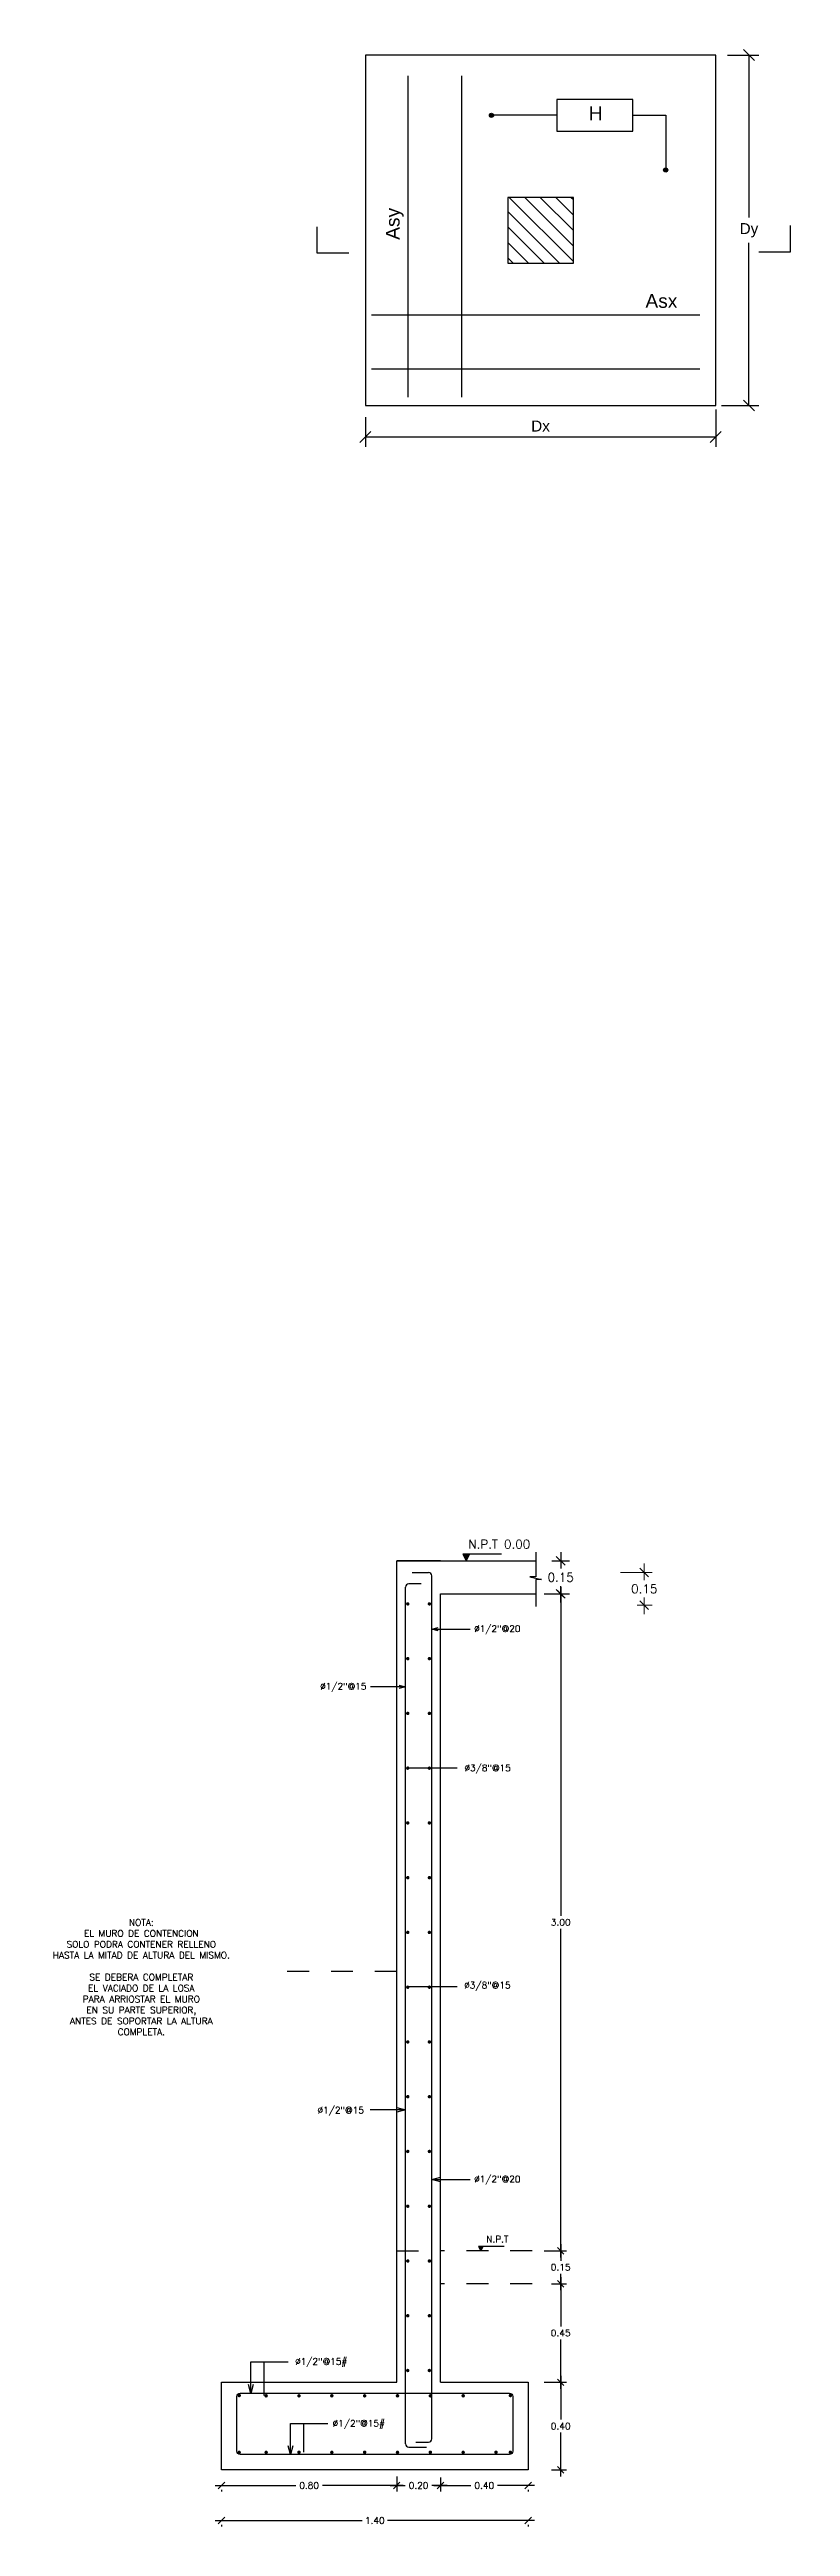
# Model space of a CAD drawing. Header units: metres. Extents: x -25 to 234, y -25 to 53.
# Drawn here: x -16.67 to -13.29, y -22.24 to -10.93 of the extents above; entities that cross this region are included whole.
import ezdxf

# ---------------------------------------------------------------- set-up
doc = ezdxf.new("R2010")
doc.units = ezdxf.units.M
doc.header["$LTSCALE"] = 0.1
doc.header["$MEASUREMENT"] = 0
doc.header["$PDMODE"] = 66
doc.linetypes.add('CONTINUA', pattern=[0])
doc.linetypes.add('HIDDEN2', pattern=[4.7625, 3.175, -1.5875])
for name, color, linetype in [('ACERO', 5, 'Continuous'), ('BORDES', 7, 'Continuous'), ('Cimientos', 6, 'Continuous'), ('DimText', 4, 'Continuous'), ('DIMTEXTO', 4, 'Continuous'), ('DIMZAPATA', 4, 'Continuous'), ('HACHTMUROS', 8, 'Continuous'), ('HATCH', 8, 'Continuous'), ('MUROS Y COLUMNAS', 7, 'Continuous'), ('XREF1$0$MUROS', 1, 'Continuous')]:
    doc.layers.add(name, color=color, linetype=linetype)
doc.styles.add('Romans', font='Romans.shx')
doc.styles.add('SIMPLEX', font='SIMPLEX', dxfattribs={"height": 0.2})
doc.styles.add('SMPLEX', font='simplex.shx')
doc.dimstyles.new('D-15', dxfattribs={"dimscale": 0.15, "dimtxt": 0.2, "dimasz": 0.2, "dimexe": 0.18, "dimexo": 0.2, "dimgap": 0.1, "dimtad": 0, "dimtih": 1, "dimtoh": 1, "dimzin": 0, "dimdsep": 46, "dimtxsty": 'SMPLEX', "dimblk": 'OBLIQUE', "dimcen": 0.09, "dimdle": 0.2, "dimclrd": 4, "dimclre": 4, "dimclrt": 4, "dimadec": 0, "dimazin": 0, "dimtfac": 1, "dimtofl": 0, "dimtmove": 0, "dimatfit": 3, "dimldrblk": 'OPEN30', "dimfxl": 0.5, "dimfxlon": 1, "dimtolj": 1, "dimtzin": 0, "dimarcsym": 0})
doc.dimstyles.new('D-20', dxfattribs={"dimscale": 0.2, "dimtxt": 0.2, "dimasz": 0.2, "dimexe": 0.2, "dimexo": 0.2, "dimgap": 0.1, "dimtad": 0, "dimtih": 1, "dimtoh": 1, "dimzin": 0, "dimdsep": 46, "dimtxsty": 'SMPLEX', "dimblk": 'OBLIQUE', "dimcen": 0.09, "dimdle": 0.2, "dimclrd": 4, "dimclre": 4, "dimclrt": 4, "dimadec": 0, "dimazin": 0, "dimtfac": 1, "dimtofl": 0, "dimtmove": 0, "dimatfit": 3, "dimldrblk": 'OPEN30', "dimfxl": 0.2, "dimfxlon": 1, "dimtolj": 1, "dimtzin": 0, "dimarcsym": 0})
doc.dimstyles.new('DIM25', dxfattribs={"dimscale": 0.25, "dimtxt": 0.2, "dimasz": 0.2, "dimexe": 0.18, "dimexo": 0.0625, "dimgap": 0.1, "dimtad": 0, "dimtih": 1, "dimtoh": 1, "dimzin": 0, "dimdsep": 46, "dimtxsty": 'SIMPLEX', "dimblk": 'OBLIQUE', "dimcen": 0.09, "dimclrd": 4, "dimclre": 4, "dimclrt": 4, "dimadec": 0, "dimazin": 0, "dimtfac": 1, "dimtofl": 0, "dimtmove": 0, "dimatfit": 3, "dimfxl": 0.5, "dimfxlon": 1, "dimtolj": 1, "dimtzin": 0, "dimarcsym": 0})

# ---------------------------------------------------------------- blocks, each defined once
blk = doc.blocks.new('_Oblique')
at = {"color": 0, "linetype": 'ByBlock', "lineweight": -2}
blk.add_line((-0.5, -0.5), (0.5, 0.5), dxfattribs=at)
blk = doc.blocks.new('*D37')
at = {"layer": 'BORDES', "color": 4, "linetype": 'Continuous', "lineweight": -2, "transparency": 16777216}
for p, q in [((-15.228, -12.613), (-15.228, -12.749)), ((-13.628, -12.579), (-13.628, -12.749)), ((-13.628, -12.704), (-15.228, -12.704))]:
    blk.add_line(p, q, dxfattribs=at)
at = {"layer": 'Defpoints', "color": 0, "linetype": 'Continuous', "transparency": 16777216}
for p in [(-15.228, -12.597), (-13.628, -12.56), (-15.228, -12.704)]:
    blk.add_point(p, dxfattribs=at)
at = {"layer": 'BORDES', "color": 4, "linetype": 'Continuous', "lineweight": -2, "transparency": 16777216, "xscale": 0.05, "yscale": 0.05, "zscale": 0.05, "rotation": 180}
blk.add_blockref('_Oblique', (-15.228, -12.704), dxfattribs=at)
at = {"layer": 'BORDES', "color": 4, "linetype": 'Continuous', "lineweight": -2, "transparency": 16777216, "xscale": 0.05, "yscale": 0.05, "zscale": 0.05}
blk.add_blockref('_Oblique', (-13.628, -12.704), dxfattribs=at)
at = {"layer": 'BORDES', "color": 4, "linetype": 'Continuous', "transparency": 16777216, "insert": (-14.428, -12.654), "char_height": 0.05, "attachment_point": 5, "style": 'SMPLEX'}
blk.add_mtext('\\A1;{\\fSansSerif|b0|i0|c2|p2;Dx}', dxfattribs=at)
blk = doc.blocks.new('*D38')
at = {"layer": 'BORDES', "color": 4, "linetype": 'Continuous', "lineweight": -2, "transparency": 16777216}
for p, q in [((-13.574, -10.96), (-13.431, -10.96)), ((-13.476, -10.96), (-13.476, -11.702)), ((-13.476, -12.56), (-13.476, -11.818)), ((-13.601, -12.56), (-13.431, -12.56))]:
    blk.add_line(p, q, dxfattribs=at)
at = {"layer": 'Defpoints', "color": 0, "linetype": 'Continuous', "transparency": 16777216}
for p in [(-13.59, -10.96), (-13.628, -12.56), (-13.476, -12.56)]:
    blk.add_point(p, dxfattribs=at)
at = {"layer": 'BORDES', "color": 4, "linetype": 'Continuous', "lineweight": -2, "transparency": 16777216, "xscale": 0.05, "yscale": 0.05, "zscale": 0.05}
for p, rotation in [((-13.476, -10.96), 90), ((-13.476, -12.56), 270)]:
    blk.add_blockref('_Oblique', p, dxfattribs=dict(at, rotation=rotation))
at = {"layer": 'BORDES', "color": 4, "linetype": 'Continuous', "transparency": 16777216, "insert": (-13.476, -11.76), "char_height": 0.05, "attachment_point": 5, "style": 'SMPLEX'}
blk.add_mtext('\\A1;{\\fSansSerif|b0|i0|c2|p2;Dy}', dxfattribs=at)
blk = doc.blocks.new('*D179')
at = {"layer": 'Defpoints', "color": 0, "transparency": 16777216}
for p in [(-15.885, -21.985, 1.342), (-15.085, -21.989, 1.342), (-15.085, -22.056)]:
    blk.add_point(p, dxfattribs=at)
at = {"layer": 'DIMZAPATA', "color": 4, "lineweight": -2, "transparency": 16777216}
for p, q in [((-15.915, -22.056), (-15.546, -22.056)), ((-15.885, -22.076), (-15.885, -22.083)), ((-15.055, -22.056), (-15.424, -22.056)), ((-15.085, -22.076), (-15.085, -22.083))]:
    blk.add_line(p, q, dxfattribs=at)
at = {"layer": 'DIMZAPATA', "color": 4, "lineweight": -2, "transparency": 16777216, "xscale": 0.03, "yscale": 0.03, "zscale": 0.03, "rotation": 180}
blk.add_blockref('_Oblique', (-15.885, -22.056), dxfattribs=at)
at = {"layer": 'DIMZAPATA', "color": 4, "lineweight": -2, "transparency": 16777216, "xscale": 0.03, "yscale": 0.03, "zscale": 0.03}
blk.add_blockref('_Oblique', (-15.085, -22.056), dxfattribs=at)
at = {"layer": 'DIMZAPATA', "color": 4, "transparency": 16777216, "insert": (-15.485, -22.056), "char_height": 0.03, "attachment_point": 5, "style": 'SMPLEX'}
blk.add_mtext('\\A1;0.80', dxfattribs=at)
blk = doc.blocks.new('_Open30')
at = {"layer": 'DIMTEXTO', "color": 0, "lineweight": -2}
for p, q in [((-1, 0.27), (0, 0)), ((0, 0), (-1, -0.27)), ((0, 0), (-1, 0))]:
    blk.add_line(p, q, dxfattribs=at)
blk = doc.blocks.new('*D180')
at = {"layer": 'Defpoints', "color": 0, "transparency": 16777216}
for p in [(-14.885, -21.989, 1.342), (-14.485, -21.987, 1.342), (-14.485, -22.056)]:
    blk.add_point(p, dxfattribs=at)
at = {"layer": 'DIMZAPATA', "color": 4, "lineweight": -2, "transparency": 16777216}
for p, q in [((-14.915, -22.056), (-14.746, -22.056)), ((-14.885, -22.076), (-14.885, -22.083)), ((-14.455, -22.056), (-14.624, -22.056)), ((-14.485, -22.076), (-14.485, -22.083))]:
    blk.add_line(p, q, dxfattribs=at)
at = {"layer": 'DIMZAPATA', "color": 4, "lineweight": -2, "transparency": 16777216, "xscale": 0.03, "yscale": 0.03, "zscale": 0.03, "rotation": 180}
blk.add_blockref('_Oblique', (-14.885, -22.056), dxfattribs=at)
at = {"layer": 'DIMZAPATA', "color": 4, "lineweight": -2, "transparency": 16777216, "xscale": 0.03, "yscale": 0.03, "zscale": 0.03}
blk.add_blockref('_Oblique', (-14.485, -22.056), dxfattribs=at)
at = {"layer": 'DIMZAPATA', "color": 4, "transparency": 16777216, "insert": (-14.685, -22.056), "char_height": 0.03, "attachment_point": 5, "style": 'SMPLEX'}
blk.add_mtext('\\A1;0.40', dxfattribs=at)
blk = doc.blocks.new('*D181')
at = {"layer": 'Defpoints', "color": 0, "transparency": 16777216}
for p in [(-15.085, -21.985), (-14.885, -21.989), (-14.885, -22.056)]:
    blk.add_point(p, dxfattribs=at)
at = {"layer": 'DIMZAPATA', "color": 4, "lineweight": -2, "transparency": 16777216}
for p, q in [((-15.085, -22.015), (-15.085, -22.083)), ((-14.885, -22.019), (-14.885, -22.083)), ((-15.115, -22.056), (-15.046, -22.056)), ((-14.855, -22.056), (-14.924, -22.056))]:
    blk.add_line(p, q, dxfattribs=at)
at = {"layer": 'DIMZAPATA', "color": 4, "lineweight": -2, "transparency": 16777216, "xscale": 0.03, "yscale": 0.03, "zscale": 0.03, "rotation": 180}
blk.add_blockref('_Oblique', (-15.085, -22.056), dxfattribs=at)
at = {"layer": 'DIMZAPATA', "color": 4, "lineweight": -2, "transparency": 16777216, "xscale": 0.03, "yscale": 0.03, "zscale": 0.03}
blk.add_blockref('_Oblique', (-14.885, -22.056), dxfattribs=at)
at = {"layer": 'DIMZAPATA', "color": 4, "transparency": 16777216, "insert": (-14.985, -22.056), "char_height": 0.03, "attachment_point": 5, "style": 'SMPLEX'}
blk.add_mtext('\\A1;0.20', dxfattribs=at)
blk = doc.blocks.new('*D182')
at = {"layer": 'Defpoints', "color": 0, "transparency": 16777216}
for p in [(-14.485, -21.585), (-14.336, -21.585), (-14.408, -21.985)]:
    blk.add_point(p, dxfattribs=at)
at = {"layer": 'DIMZAPATA', "color": 4, "lineweight": -2, "transparency": 16777216}
for p, q in [((-14.411, -21.585), (-14.309, -21.585)), ((-14.336, -21.555), (-14.336, -21.755)), ((-14.336, -22.015), (-14.336, -21.815)), ((-14.378, -21.985), (-14.309, -21.985))]:
    blk.add_line(p, q, dxfattribs=at)
at = {"layer": 'DIMZAPATA', "color": 4, "lineweight": -2, "transparency": 16777216, "xscale": 0.03, "yscale": 0.03, "zscale": 0.03}
for p, rotation in [((-14.336, -21.585), 90), ((-14.336, -21.985), 270)]:
    blk.add_blockref('_Oblique', p, dxfattribs=dict(at, rotation=rotation))
at = {"layer": 'DIMZAPATA', "color": 4, "transparency": 16777216, "insert": (-14.336, -21.785), "char_height": 0.03, "attachment_point": 5, "style": 'SMPLEX'}
blk.add_mtext('\\A1;0.40', dxfattribs=at)
blk = doc.blocks.new('*U176')
at = {"layer": 'ACERO', "const_width": 0.0078}
blk.add_lwpolyline([(-0.0039, 0, 1), (0.0039, 0, 1)], format="xyb", close=True, dxfattribs=at)
blk = doc.blocks.new('*U177')
at = {"layer": 'DIMTEXTO', "color": 0, "linetype": 'ByBlock', "lineweight": -2, "transparency": 16777216}
for p in [(0, 3.5), (0, 3.25), (0, 3), (0, 2.75), (0, 2.5), (0, 2.25), (0, 2), (0, 1.75), (0, 1.5), (0, 1.25), (0, 1), (0, 0.75), (0, 0.5), (0, 0.25), (0, 0)]:
    blk.add_blockref('*U176', p, dxfattribs=at)
blk = doc.blocks.new('*U178')
at = {"layer": 'ACERO', "const_width": 0.0078}
blk.add_lwpolyline([(-0.0039, 0, 1), (0.0039, 0, 1)], format="xyb", close=True, dxfattribs=at)
blk = doc.blocks.new('*U171')
at = {"layer": 'DIMTEXTO', "color": 0, "linetype": 'ByBlock', "lineweight": -2, "transparency": 16777216}
for p in [(0, 3.5), (0, 3.25), (0, 3), (0, 2.75), (0, 2.5), (0, 2.25), (0, 2), (0, 1.75), (0, 1.5), (0, 1.25), (0, 1), (0, 0.75), (0, 0.5), (0, 0.25), (0, 0)]:
    blk.add_blockref('*U178', p, dxfattribs=at)
blk = doc.blocks.new('*D183')
at = {"layer": 'Defpoints', "color": 0, "transparency": 16777216}
for p in [(-14.485, -20.985), (-14.336, -20.985), (-14.408, -21.135)]:
    blk.add_point(p, dxfattribs=at)
at = {"layer": 'DIMZAPATA', "color": 4, "lineweight": -2, "transparency": 16777216}
for p, q in [((-14.411, -20.985), (-14.309, -20.985)), ((-14.336, -20.955), (-14.336, -21.03)), ((-14.378, -21.135), (-14.309, -21.135)), ((-14.336, -21.165), (-14.336, -21.09))]:
    blk.add_line(p, q, dxfattribs=at)
at = {"layer": 'DIMZAPATA', "color": 4, "lineweight": -2, "transparency": 16777216, "xscale": 0.03, "yscale": 0.03, "zscale": 0.03}
for p, rotation in [((-14.336, -20.985), 90), ((-14.336, -21.135), 270)]:
    blk.add_blockref('_Oblique', p, dxfattribs=dict(at, rotation=rotation))
at = {"layer": 'DIMZAPATA', "color": 4, "transparency": 16777216, "insert": (-14.336, -21.06), "char_height": 0.03, "attachment_point": 5, "style": 'SMPLEX'}
blk.add_mtext('\\A1;0.15', dxfattribs=at)
blk = doc.blocks.new('*D184')
at = {"layer": 'Defpoints', "color": 0, "transparency": 16777216}
for p in [(-14.885, -17.985), (-14.336, -17.985), (-14.408, -20.985)]:
    blk.add_point(p, dxfattribs=at)
at = {"layer": 'DIMZAPATA', "color": 4, "lineweight": -2, "transparency": 16777216}
for p, q in [((-14.336, -17.955), (-14.336, -19.455)), ((-14.411, -17.985), (-14.309, -17.985)), ((-14.336, -21.015), (-14.336, -19.515)), ((-14.378, -20.985), (-14.309, -20.985))]:
    blk.add_line(p, q, dxfattribs=at)
at = {"layer": 'DIMZAPATA', "color": 4, "lineweight": -2, "transparency": 16777216, "xscale": 0.03, "yscale": 0.03, "zscale": 0.03}
for p, rotation in [((-14.336, -17.985), 90), ((-14.336, -20.985), 270)]:
    blk.add_blockref('_Oblique', p, dxfattribs=dict(at, rotation=rotation))
at = {"layer": 'DIMZAPATA', "color": 4, "transparency": 16777216, "insert": (-14.336, -19.485), "char_height": 0.03, "attachment_point": 5, "style": 'SMPLEX'}
blk.add_mtext('\\A1;3.00', dxfattribs=at)
blk = doc.blocks.new('*D185')
at = {"layer": 'Defpoints', "color": 0, "linetype": 'Continuous', "transparency": 16777216}
for p in [(-14.485, -17.835), (-14.336, -17.835), (-14.408, -17.985)]:
    blk.add_point(p, dxfattribs=at)
at = {"layer": 'DimText', "color": 4, "linetype": 'Continuous', "lineweight": -2, "transparency": 16777216}
for p, q in [((-14.376, -17.835), (-14.296, -17.835)), ((-14.336, -17.795), (-14.336, -17.87)), ((-14.336, -18.025), (-14.336, -17.95)), ((-14.368, -17.985), (-14.296, -17.985))]:
    blk.add_line(p, q, dxfattribs=at)
at = {"layer": 'DimText', "color": 4, "linetype": 'Continuous', "lineweight": -2, "transparency": 16777216, "xscale": 0.04000000000000001, "yscale": 0.04000000000000001, "zscale": 0.04000000000000001}
for p, rotation in [((-14.336, -17.835), 90), ((-14.336, -17.985), 270)]:
    blk.add_blockref('_Oblique', p, dxfattribs=dict(at, rotation=rotation))
at = {"layer": 'DimText', "color": 4, "linetype": 'Continuous', "lineweight": 0, "transparency": 16777216, "insert": (-14.336, -17.91), "char_height": 0.04, "attachment_point": 5, "style": 'SMPLEX'}
blk.add_mtext('\\A1;0.15', dxfattribs=at)
blk = doc.blocks.new('*D186')
at = {"layer": 'Defpoints', "color": 0, "transparency": 16777216}
for p in [(-14.365, -21.135), (-14.485, -21.585, 1.342), (-14.336, -21.585)]:
    blk.add_point(p, dxfattribs=at)
at = {"layer": 'DIMZAPATA', "color": 4, "lineweight": -2, "transparency": 16777216}
for p, q in [((-14.336, -21.105), (-14.336, -21.33)), ((-14.336, -21.135), (-14.309, -21.135)), ((-14.336, -21.615), (-14.336, -21.39)), ((-14.322, -21.585), (-14.309, -21.585))]:
    blk.add_line(p, q, dxfattribs=at)
at = {"layer": 'DIMZAPATA', "color": 4, "lineweight": -2, "transparency": 16777216, "xscale": 0.03, "yscale": 0.03, "zscale": 0.03}
for p, rotation in [((-14.336, -21.135), 90), ((-14.336, -21.585), 270)]:
    blk.add_blockref('_Oblique', p, dxfattribs=dict(at, rotation=rotation))
at = {"layer": 'DIMZAPATA', "color": 4, "transparency": 16777216, "insert": (-14.336, -21.36), "char_height": 0.03, "attachment_point": 5, "style": 'SMPLEX'}
blk.add_mtext('\\A1;0.45', dxfattribs=at)
blk = doc.blocks.new('*U172')
at = {"layer": 'ACERO', "const_width": 0.0078}
blk.add_lwpolyline([(0.0039, 0, -1), (-0.0039, 0, -1)], format="xyb", close=True, dxfattribs=at)
blk = doc.blocks.new('*U173')
at = {"layer": 'HATCH', "color": 0, "linetype": 'ByBlock', "lineweight": -2, "transparency": 16777216}
for p in [(0, 0), (0.15, 0), (0.3, 0), (0.45, 0), (0.6, 0), (0.75, 0), (0.9, 0), (1.05, 0)]:
    blk.add_blockref('*U172', p, dxfattribs=at)
blk = doc.blocks.new('*U174')
at = {"layer": 'ACERO', "const_width": 0.0078}
blk.add_lwpolyline([(0.0039, 0, -1), (-0.0039, 0, -1)], format="xyb", close=True, dxfattribs=at)
blk = doc.blocks.new('*U175')
at = {"layer": 'HATCH', "color": 0, "linetype": 'ByBlock', "lineweight": -2, "transparency": 16777216}
for p in [(0, 0), (0.15, 0), (0.3, 0), (0.45, 0), (0.6, 0), (0.75, 0), (0.9, 0)]:
    blk.add_blockref('*U174', p, dxfattribs=at)
blk = doc.blocks.new('*D187')
at = {"layer": 'Defpoints', "color": 0, "transparency": 16777216}
for p in [(-15.885, -22.145, 1.342), (-14.485, -22.149, 1.342), (-14.485, -22.216)]:
    blk.add_point(p, dxfattribs=at)
at = {"layer": 'DIMZAPATA', "color": 4, "lineweight": -2, "transparency": 16777216}
for p, q in [((-15.915, -22.216), (-15.243, -22.216)), ((-15.885, -22.236), (-15.885, -22.243)), ((-14.455, -22.216), (-15.127, -22.216)), ((-14.485, -22.236), (-14.485, -22.243))]:
    blk.add_line(p, q, dxfattribs=at)
at = {"layer": 'DIMZAPATA', "color": 4, "lineweight": -2, "transparency": 16777216, "xscale": 0.03, "yscale": 0.03, "zscale": 0.03, "rotation": 180}
blk.add_blockref('_Oblique', (-15.885, -22.216), dxfattribs=at)
at = {"layer": 'DIMZAPATA', "color": 4, "lineweight": -2, "transparency": 16777216, "xscale": 0.03, "yscale": 0.03, "zscale": 0.03}
blk.add_blockref('_Oblique', (-14.485, -22.216), dxfattribs=at)
at = {"layer": 'DIMZAPATA', "color": 4, "transparency": 16777216, "insert": (-15.185, -22.216), "char_height": 0.03, "attachment_point": 5, "style": 'SMPLEX'}
blk.add_mtext('\\A1;1.40', dxfattribs=at)

msp = doc.modelspace()

# ---------------------------------------------------------------- hatches: boundary and pattern name
msp.add_hatch(color=4).paths.add_polyline_path([(-14.7115, -20.9649), (-14.6912, -20.9649), (-14.7013, -20.985)])
at = {"layer": 'DIMTEXTO', "linetype": 'Continuous'}
for points in [[(-14.6427, -11.2352, 1), (-14.6618, -11.2352, 1)], [(-13.8467, -11.4849, 1), (-13.8659, -11.4849, 1)]]:
    msp.add_hatch(color=256, dxfattribs=at).paths.add_polyline_path(points)
at = {"layer": 'HACHTMUROS', "linetype": 'Continuous'}
h = msp.add_hatch(dxfattribs=at)
h.set_pattern_fill('ANSI31', color=256, scale=0.4, angle=90, style=0)
h.set_pattern_definition([(135, (-217.687214, -39.929594), (-0.035355339, -0.035355339), [])])
h.paths.add_polyline_path([(-14.5776, -11.61), (-14.5776, -11.91), (-14.2776, -11.91), (-14.2776, -11.61)])

# ---------------------------------------------------------------- linework, layer by layer
at = {"color": 4}
for p, q in [((-14.5939, -20.9649, 1.342), (-14.7115, -20.9649, 1.342)), ((-14.7115, -20.9649, 1.342), (-14.7013, -20.985, 1.342)), ((-14.6912, -20.9649, 1.342), (-14.7013, -20.985, 1.342))]:
    msp.add_line(p, q, dxfattribs=at)
at = {"layer": 'ACERO', "linetype": 'Continuous'}
for p, q in [((-15.0331, -12.5217), (-15.0331, -11.0548)), ((-14.7869, -12.5217), (-14.7869, -11.0548)), ((-15.1998, -12.1462), (-13.6998, -12.1462)), ((-15.1998, -12.3925), (-13.6998, -12.3925))]:
    msp.add_line(p, q, dxfattribs=at)
at = {"layer": 'ACERO'}
for p, q in [((-15.0451, -21.8655, 1.342), (-15.0451, -17.9545, 1.342)), ((-14.9739, -17.9395, 1.342), (-15.0301, -17.9395, 1.342)), ((-15.0144, -17.8886, 1.342), (-14.9401, -17.8886, 1.342)), ((-14.9251, -21.8437, 1.342), (-14.9251, -17.9036, 1.342)), ((-15.0301, -21.8805, 1.342), (-14.9485, -21.8805, 1.342)), ((-14.9974, -21.8587, 1.342), (-14.9401, -21.8587, 1.342))]:
    msp.add_line(p, q, dxfattribs=at)
at = {"layer": 'ACERO', "linetype": 'Continuous'}
for points in [[(-15.3041, -11.8646), (-15.4486, -11.8646), (-15.4486, -11.7443)], [(-13.4307, -11.8583), (-13.2862, -11.8583), (-13.2862, -11.738)]]:
    msp.add_lwpolyline(points, dxfattribs=at)
at = {"layer": 'ACERO'}
for points in [[(-15.8001, -21.915, -0.4142136), (-15.8151, -21.9), (-15.8151, -21.65, -0.4142136), (-15.8001, -21.635), (-14.5701, -21.635, -0.4142136), (-14.5551, -21.65), (-14.5551, -21.9)], [(-14.5551, -21.9, -0.4142136), (-14.5701, -21.915), (-15.8001, -21.915)]]:
    msp.add_lwpolyline(points, format="xyb", dxfattribs=at)
at = {"layer": 'ACERO', "const_width": 0.0078}
for points in [[(-15.8007, -21.6455, 1), (-15.8085, -21.6455, 1)], [(-14.5696, -21.6455, -1), (-14.5618, -21.6455, -1)], [(-15.8007, -21.9045, -1), (-15.8085, -21.9045, -1)], [(-14.5696, -21.9045, 1), (-14.5618, -21.9045, 1)]]:
    msp.add_lwpolyline(points, format="xyb", close=True, dxfattribs=at)
at = {"layer": 'ACERO'}
for centre, start, end in [((-15.0301, -17.9545, 1.342), 90, 180), ((-14.9401, -17.9036, 1.342), 0, 90), ((-15.0301, -21.8655, 1.342), 180, 270), ((-14.9401, -21.8437, 1.342), 270, 0)]:
    msp.add_arc(centre, 0.015, start, end, dxfattribs=at)
at = {"layer": 'BORDES', "color": 1}
for p, q in [((-15.0851, -21.585, 1.342), (-15.0851, -17.835, 1.342)), ((-15.0851, -17.835, 1.342), (-14.4492, -17.835, 1.342)), ((-14.8851, -17.835, 1.342), (-15.0851, -17.835, 1.342)), ((-14.8851, -21.585, 1.342), (-14.8851, -17.985, 1.342)), ((-14.8851, -17.985, 1.342), (-14.4492, -17.985, 1.342)), ((-15.8851, -21.585, 1.342), (-15.0851, -21.585, 1.342)), ((-15.8851, -21.985, 1.342), (-15.8851, -21.585, 1.342)), ((-14.8851, -21.585), (-14.4851, -21.585, 1.342)), ((-14.4851, -21.585, 1.342), (-14.4851, -21.985, 1.342)), ((-14.4851, -21.985, 1.342), (-15.8851, -21.985, 1.342))]:
    msp.add_line(p, q, dxfattribs=at)
at = {"layer": 'Cimientos'}
msp.add_lwpolyline([(-15.2276, -12.56), (-13.6276, -12.56), (-13.6276, -10.96), (-15.2276, -10.96)], close=True, dxfattribs=at)
at = {"layer": 'DimText', "color": 4, "linetype": 'Continuous', "lineweight": 0}
for p, q in [((-13.9542, -17.8475, 1.342), (-13.9542, -17.9225, 1.342)), ((-14.0631, -17.8875, 1.342), (-13.9182, -17.8875, 1.342)), ((-13.986, -18.0375, 1.342), (-13.9182, -18.0375, 1.342)), ((-13.9542, -18.0775, 1.342), (-13.9542, -18.0025, 1.342))]:
    msp.add_line(p, q, dxfattribs=at)
at = {"layer": 'DIMTEXTO', "linetype": 'Continuous'}
for p, q in [((-14.3542, -11.2352), (-14.6523, -11.2352)), ((-14.0068, -11.2352), (-13.8563, -11.2352)), ((-13.8563, -11.2352), (-13.8563, -11.4849))]:
    msp.add_line(p, q, dxfattribs=at)
msp.add_lwpolyline([(-14.3542, -11.3072), (-14.0068, -11.3072), (-14.0068, -11.1633), (-14.3542, -11.1633)], close=True, dxfattribs=at)
for centre in [(-14.6523, -11.2352), (-13.8563, -11.4849)]:
    msp.add_circle(centre, 0.00959, dxfattribs=at)
at = {"layer": 'MUROS Y COLUMNAS', "ltscale": 0.13}
msp.add_lwpolyline([(-14.5776, -11.91), (-14.2776, -11.91), (-14.2776, -11.61), (-14.5776, -11.61)], close=True, dxfattribs=at)
at = {"layer": 'XREF1$0$MUROS', "color": 8, "linetype": 'HIDDEN2', "ltscale": 0.001}
for p, q in [((-15.0851, -19.71, 1.342), (-15.6323, -19.71, 1.342)), ((-15.0851, -20.985, 1.342), (-14.8851, -20.985, 1.342)), ((-14.4662, -20.985, 1.342), (-14.8851, -20.985, 1.342)), ((-14.4662, -21.135, 1.342), (-14.8851, -21.135, 1.342))]:
    msp.add_line(p, q, dxfattribs=at)

# ---------------------------------------------------------------- block references
at = {"layer": 'DimText', "color": 4, "linetype": 'Continuous', "lineweight": 0, "xscale": 0.04000000000000001, "yscale": 0.04000000000000001, "zscale": 0.04000000000000001}
for p, rotation in [((-13.9542, -17.8875, 1.342), 90), ((-13.9542, -18.0375, 1.342), 270)]:
    msp.add_blockref('_Oblique', p, dxfattribs=dict(at, rotation=rotation))
at = {"layer": 'DIMTEXTO', "xscale": -1}
msp.add_blockref('*U177', (-15.0345, -21.5312, 1.342), dxfattribs=at)
at = {"layer": 'DIMTEXTO'}
msp.add_blockref('*U171', (-14.9357, -21.5312, 1.342), dxfattribs=at)
at = {"layer": 'HATCH', "linetype": 'CONTINUA'}
for name, p in [('*U175', (-15.6814, -21.6468)), ('*U173', (-15.6814, -21.9045))]:
    msp.add_blockref(name, p, dxfattribs=at)

# ---------------------------------------------------------------- texts
at = {"color": 4, "insert": (-14.6252, -20.9316, 1.342), "char_height": 0.03, "attachment_point": 5, "style": 'SMPLEX'}
msp.add_mtext('{\\fRomanS|b1|i0|c0|p2;N.P.T}', dxfattribs=at)
at = {"layer": 'DIMTEXTO', "color": 4, "linetype": 'Continuous', "char_height": 0.062631, "attachment_point": 5, "style": 'Romans'}
for s, insert in [('{\\fSansSerif|b0|i0|c2|p2;H}', (-14.1759, -11.2262)), ('{\\fSansSerif|b0|i0|c2|p2;Asx}', (-13.876, -12.0833))]:
    msp.add_mtext(s, dxfattribs=dict(at, insert=insert))
at = {"layer": 'DIMTEXTO', "color": 4, "linetype": 'Continuous', "insert": (-15.0939, -11.7307), "char_height": 0.062631, "attachment_point": 5, "rotation": 90, "style": 'Romans'}
msp.add_mtext('{\\fSansSerif|b0|i0|c2|p2;Asy}', dxfattribs=at)
at = {"layer": 'DIMZAPATA', "color": 4, "char_height": 0.03, "attachment_point": 5, "style": 'SMPLEX', "bg_fill": 2}
for s, insert in [('\\A1;NOTA:\\PEL MURO DE CONTENCION\\PSOLO PODRA CONTENER RELLENO\\PHASTA LA MITAD DE ALTURA DEL MISMO.\\P\\PSE DEBERA COMPLETAR\\PEL VACIADO DE LA LOSA \\PPARA ARRIOSTAR EL MURO\\PEN SU PARTE SUPERIOR,\\PANTES DE SOPORTAR LA ALTURA\\PCOMPLETA.', (-16.2517, -19.7355)), ('\\A1;%%C1/2"@15#', (-15.4299, -21.4948))]:
    msp.add_mtext(s, dxfattribs=dict(at, insert=insert))

# ---------------------------------------------------------------- dimensions: what is measured, and where the dimension line sits
at = {"layer": 'BORDES', "linetype": 'Continuous'}
dim = msp.add_linear_dim(base=(-13.4756, -12.56), p1=(-13.5897, -10.96), p2=(-13.6276, -12.56), angle=90, text='{\\fSansSerif|b0|i0|c2|p2;Dy}', dimstyle='DIM25', override={"dimtad": 1, "dimtxsty": 'SMPLEX', "dimblk1": 'Oblique', "dimblk2": 'Oblique'}, dxfattribs=at)
dim.commit()
dim.dimension.update_dxf_attribs({"geometry": '*D38', "text_midpoint": (-13.4756, -11.76)})
dim = msp.add_linear_dim(base=(-15.2276, -12.7041), p1=(-13.6276, -12.56), p2=(-15.2276, -12.597), text='{\\fSansSerif|b0|i0|c2|p2;Dx}', dimstyle='DIM25', override={"dimtad": 1, "dimtxsty": 'SMPLEX', "dimblk1": 'Oblique', "dimblk2": 'Oblique'}, dxfattribs=at)
dim.commit()
dim.dimension.update_dxf_attribs({"geometry": '*D37', "text_midpoint": (-14.4276, -12.7041), "dimtype": 160})
at = {"layer": 'DIMZAPATA'}
for base, p1, p2, angle, picture, middle in [((-14.3362, -17.985, 1.342), (-14.408, -20.985, 1.342), (-14.8851, -17.985, 1.342), 270, '*D184', (-14.3362, -19.485, 1.342)), ((-14.3362, -20.985, 1.342), (-14.408, -21.135, 1.342), (-14.4851, -20.985, 1.342), 270, '*D183', (-14.3362, -21.06, 1.342)), ((-14.3362, -21.585), (-14.3647, -21.135), (-14.4851, -21.585, 1.342), 90, '*D186', (-14.3362, -21.36)), ((-14.3362, -21.585, 1.342), (-14.408, -21.985, 1.342), (-14.4851, -21.585, 1.342), 270, '*D182', (-14.3362, -21.785, 1.342))]:
    dim = msp.add_linear_dim(base=base, p1=p1, p2=p2, angle=angle, dimstyle='D-15', dxfattribs=at)
    dim.commit()
    dim.dimension.update_dxf_attribs({"geometry": picture, "text_midpoint": middle})
for base, p1, p2, picture, middle in [((-15.0851, -22.0563), (-15.8851, -21.985, 1.342), (-15.0851, -21.9885, 1.342), '*D179', (-15.4851, -22.0563)), ((-14.8851, -22.0563, 1.342), (-15.0851, -21.985, 1.342), (-14.8851, -21.9885, 1.342), '*D181', (-14.9851, -22.0563, 1.342)), ((-14.4851, -22.0563), (-14.8851, -21.9885, 1.342), (-14.4851, -21.9869, 1.342), '*D180', (-14.6851, -22.0563)), ((-14.4851, -22.2162), (-15.8851, -22.145, 1.342), (-14.4851, -22.1485, 1.342), '*D187', (-15.1851, -22.2162))]:
    dim = msp.add_linear_dim(base=base, p1=p1, p2=p2, dimstyle='D-15', dxfattribs=at)
    dim.commit()
    dim.dimension.update_dxf_attribs({"geometry": picture, "text_midpoint": middle})

# ---------------------------------------------------------------- leaders
at = {"layer": 'DimText', "linetype": 'Continuous', "lineweight": 0}
for points, dimstyle in [([(-14.9251, -18.1467), (-14.7497, -18.1467)], 'D-15'), ([(-15.0436, -18.4099), (-15.2051, -18.4099)], 'D-15'), ([(-15.0451, -20.3409, 1.342), (-15.2066, -20.3409, 1.342)], 'D-20'), ([(-14.9251, -20.6593), (-14.7497, -20.6593)], 'D-20'), ([(-15.7515, -21.6356), (-15.7515, -21.4914), (-15.6288, -21.4914)], 'D-20'), ([(-15.5703, -21.915), (-15.5703, -21.7739), (-15.4477, -21.7739)], 'D-20')]:
    msp.add_leader(points, dimstyle=dimstyle, dxfattribs=at)

# ---------------------------------------------------------------- next in the draw order: linework, layer by layer
at = {"layer": 'DIMTEXTO'}
msp.add_lwpolyline([(-15.6904, -21.6458), (-15.6904, -21.4914), (-15.5811, -21.4914)], dxfattribs=at)

# ---------------------------------------------------------------- next in the draw order: texts
at = {"layer": 'DimText', "color": 4, "linetype": 'Continuous', "lineweight": 0, "char_height": 0.04, "attachment_point": 5, "style": 'SMPLEX', "bg_fill": 3, "box_fill_scale": 1.25, "bg_fill_color": 256, "bg_fill_true_color": 13158600, "bg_fill_transparency": 0}
for s, insert in [('{\\fRomanS|b1|i0|c0|p2;N.P.T 0.00}', (-14.6165, -17.7591, 1.342)), ('\\A1;0.15', (-13.9542, -17.9625, 1.342))]:
    msp.add_mtext(s, dxfattribs=dict(at, insert=insert))
at = {"layer": 'DIMZAPATA', "color": 4, "char_height": 0.03, "attachment_point": 5, "style": 'SMPLEX', "bg_fill": 2}
for s, insert in [('\\A1;%%C1/2"@20', (-14.6257, -18.1495)), ('\\A1;%%C1/2"@15', (-15.3291, -18.4127)), ('\\A1;%%C3/8"@15', (-14.6698, -18.7854, 1.342)), ('\\A1;%%C3/8"@15', (-14.6708, -19.7773, 1.342)), ('\\A1;%%C1/2"@15', (-15.341, -20.3477, 1.342)), ('\\A1;%%C1/2"@20', (-14.6257, -20.6621)), ('\\A1;%%C1/2"@15#', (-15.2583, -21.7773))]:
    msp.add_mtext(s, dxfattribs=dict(at, insert=insert))

# ---------------------------------------------------------------- next in the draw order: hatches: boundary and pattern name
msp.add_hatch(color=4).paths.add_polyline_path([(-14.7824, -17.8049), (-14.7519, -17.8049), (-14.7672, -17.835)])

# ---------------------------------------------------------------- next in the draw order: linework, layer by layer
at = {"color": 4}
for p, q in [((-14.6061, -17.8049, 1.342), (-14.7824, -17.8049, 1.342)), ((-14.7824, -17.8049, 1.342), (-14.7672, -17.835, 1.342)), ((-14.7519, -17.8049, 1.342), (-14.7672, -17.835, 1.342))]:
    msp.add_line(p, q, dxfattribs=at)
at = {"color": 3, "elevation": 1.342}
msp.add_lwpolyline([(-14.4492, -17.7945), (-14.4492, -17.907), (-14.4767, -17.907), (-14.4234, -17.9205), (-14.4492, -17.9205), (-14.4492, -18.043)], dxfattribs=at)
at = {"layer": 'DIMTEXTO'}
msp.add_lwpolyline([(-15.5092, -21.9047), (-15.5092, -21.7739), (-15.3999, -21.7739)], dxfattribs=at)
at = {"layer": 'DIMZAPATA', "linetype": 'CONTINUA', "elevation": 1.342}
for points in [[(-15.0345, -18.7792), (-14.8087, -18.7792), (-14.8087, -18.7792)], [(-15.0345, -19.7784), (-14.8087, -19.7784), (-14.8087, -19.7784)]]:
    msp.add_lwpolyline(points, dxfattribs=at)

# ---------------------------------------------------------------- next in the draw order: dimensions: what is measured, and where the dimension line sits
at = {"layer": 'DimText', "linetype": 'Continuous', "lineweight": 0}
dim = msp.add_linear_dim(base=(-14.3362, -17.835, 1.342), p1=(-14.408, -17.985, 1.342), p2=(-14.4851, -17.835, 1.342), angle=270, dimstyle='D-20', dxfattribs=at)
dim.commit()
dim.dimension.update_dxf_attribs({"geometry": '*D185', "text_midpoint": (-14.3362, -17.91, 1.342)})

doc.saveas('drawing.dxf')
